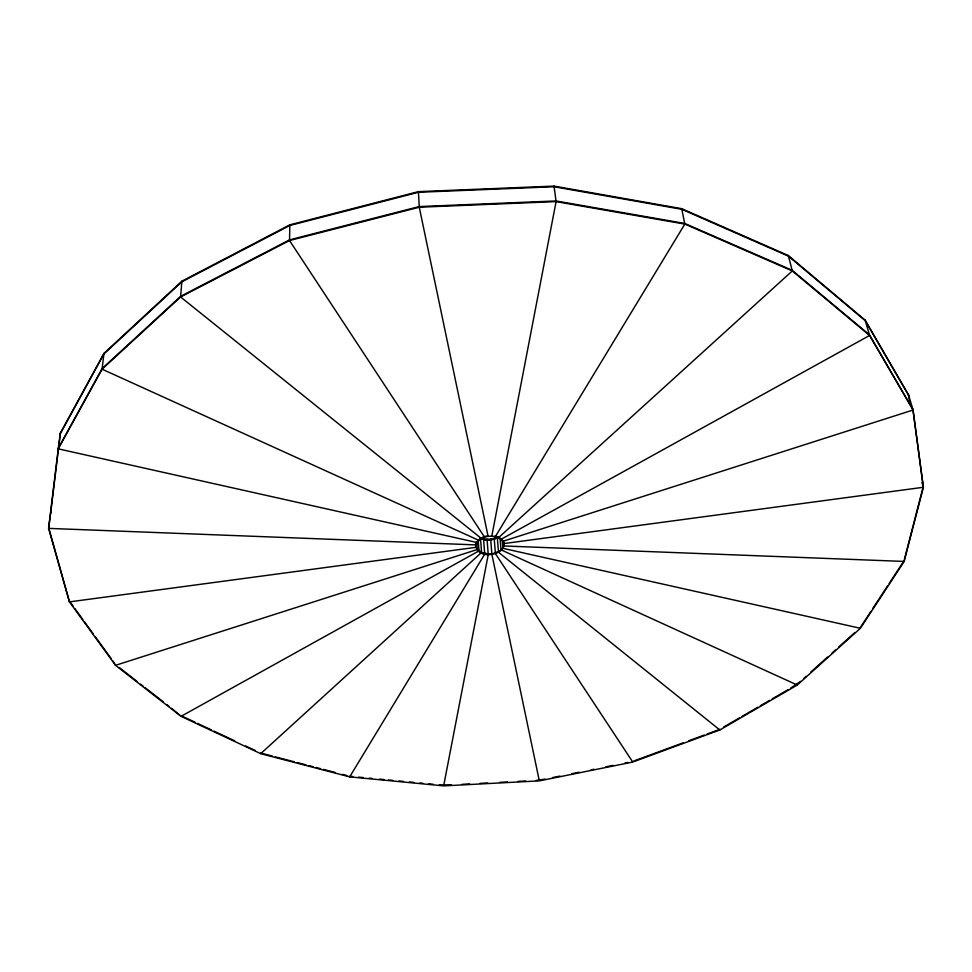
<?xml version="1.0" encoding="UTF-8"?>
<svg xmlns="http://www.w3.org/2000/svg" width="972" height="972" viewBox="0 0 972 972"><rect width="100%" height="100%" fill="white"/><g stroke="black" fill="none" stroke-linecap="round" stroke-linejoin="round"><path stroke-width="1.46" d="M498.429 537.103C518.137 550.103 479.84 563.772 476.049 546.665L477.082 549.581L115.522 665.334L69.462 601.887L48.6 528.379L58.332 448.189L102.157 368.534L180.658 296.314L289.535 239.877L419.224 206.574L556.008 200.961L684.713 223.451L792.131 270.277L869.418 334.83L912.878 409.358L923.218 486.644L904.385 559.374M289.85 224.836L289.522 240.521L484.542 537.127C491.237 535.098 501.321 535.937 503.933 543.567L923.4 487.276L913.073 410.002L908.468 394.766L865.141 320.153L788.316 255.539L681.7 208.664L554.04 186.114L418.434 191.642L289.85 224.836L181.861 281.187L103.955 353.358L60.386 433.05L58.235 448.845L476.973 542.522L481.371 538.5L484.542 537.127M171.57 708.284L181.071 716.328L260.715 753.664L349.689 776.871L443.803 785.886L539.253 780.881L632.48 762.121L719.815 729.972L797.259 685.041L860.378 628.289L904.179 561.439L923.4 487.276L921.978 482.489M181.861 281.187L180.598 296.97L102.084 369.19L58.235 448.845M103.955 353.358L102.084 369.19L478.783 540.335L483.436 536.957M50.629 513.35L60.386 433.05M48.685 527.735L69.462 601.887L476.098 547.309L476.013 544.259M50.714 512.706L48.6 528.379L476.061 544.903L476.924 541.89L478.832 539.739L483.485 537.018M491.796 536.155L556.093 201.605L554.04 186.114M477.033 541.914L476.159 546.653L475.855 542.437M484.663 553.53C491.698 554.915 501.358 552.947 503.873 545.341L503.933 545.972L904.179 561.439L904.009 560.82L889.137 583.528M60.3 433.706L103.883 354.002L181.813 281.831L289.838 225.48L418.47 192.274L554.125 186.745L681.822 209.296L788.486 256.171L865.323 320.772L908.65 395.397M861.046 626.418L870.961 611.279M872.613 608.751L887.485 586.055M502.828 547.686L501.005 549.824L500.07 538.61M790.576 688.237L800.515 681.384M803.893 678.347L806.14 676.318M810.648 672.272L827.549 657.072M832.056 653.014L835.434 649.976M838.812 646.927L854.595 632.748M723.642 727.092L739.388 717.943M742.013 716.425L757.759 707.288M760.383 705.757L769.569 700.423M772.193 698.904L787.94 689.756M501.151 539.278L869.6 335.462L865.141 320.153M498.357 537.042C493.096 540.238 486.17 540.954 480.52 538.403L481.565 552.436L477.033 548.937M480.411 537.832C485.806 540.08 492.136 539.703 497.312 537.03L497.36 537.65C492.172 540.25 485.842 540.724 480.447 538.464M494.177 538.938L497.287 537.601L498.563 552.315L719.815 729.972L719.705 729.377L707.033 734.042M495.319 552.959L498.454 551.622M633.817 761.003L683.097 742.851M688.723 740.786L704.214 735.075M484.493 536.495L486.899 536.034M536.18 780.443L545.122 779.094M552.521 777.6L559.921 776.106M571.755 773.724L579.142 772.242M590.988 769.86L593.941 769.265M605.775 766.884L613.174 765.389M625.008 763.008L627.961 762.413M439.283 784.854L451.348 784.89M461.943 784.331L469.525 783.93M480.119 783.371L487.701 782.982M499.815 782.339L507.396 781.95M517.991 781.391L525.573 780.99M490.714 539.715L483.643 539.436L480.52 538.403M352.678 776.543L349.689 776.251L349.689 776.871L484.712 554.162L483.558 538.877M358.644 777.114L363.127 777.551M369.105 778.122L372.082 778.402M379.554 779.119L384.037 779.556M388.508 779.981L392.992 780.407M398.97 780.99L403.453 781.415M409.419 781.986L413.902 782.411M419.88 782.995L422.856 783.274M428.834 783.845L433.318 784.283M488.211 553.906L481.492 552.497L260.715 753.664L260.739 753.045L272.403 756.095M275.319 756.86L294.273 761.805M297.189 762.558L305.937 764.843M308.853 765.608L313.227 766.75M316.143 767.503L320.517 768.645M323.445 769.411L335.109 772.448M342.399 774.356L346.773 775.498M495.258 536.046L497.433 536.69M181.108 715.708L194.837 722.147M197.583 723.435L211.313 729.875M214.059 731.163L234.653 740.822M245.637 745.974L255.247 750.469M119.155 667.485L137.028 681.396M140.6 684.179L142.981 686.025M145.363 687.884L163.235 701.796M166.807 704.578L169.189 706.437M501.017 538.682L502.828 540.675M69.547 601.243L73.082 606.115M74.856 608.557L82.827 619.541M84.6 621.983L93.446 634.194M95.22 636.624L111.16 658.591M112.922 661.033L115.522 665.334L181.071 716.328L478.892 550.93M788.316 255.539L792.302 270.921L869.6 335.462L913.073 410.002L502.986 541.283L502.937 540.651M860.22 627.681L860.378 628.289L502.974 548.342L502.111 539.266M797.137 684.434L797.259 685.041L501.09 549.86M488.102 536.337L419.26 207.218L418.434 191.642M681.7 208.664L684.847 224.082L495.356 536.617L495.307 535.985M908.468 394.766L909.464 401.351M632.408 761.513L495.416 553.651L494.177 538.367M539.205 780.285L491.893 554.441L490.678 539.156M503.885 542.935L503.933 543.567M503.411 541.125L503.763 545.341M498.502 537.042L498.551 537.686L792.302 270.921L684.847 224.082L556.093 201.605L419.26 207.218L289.522 240.521L180.598 296.97L481.371 538.5L481.322 537.868M487.057 539.326L488.248 554.611L443.767 785.279M478.151 539.642L478.977 550.881L477.131 548.913L476.73 543.287"/></g></svg>
